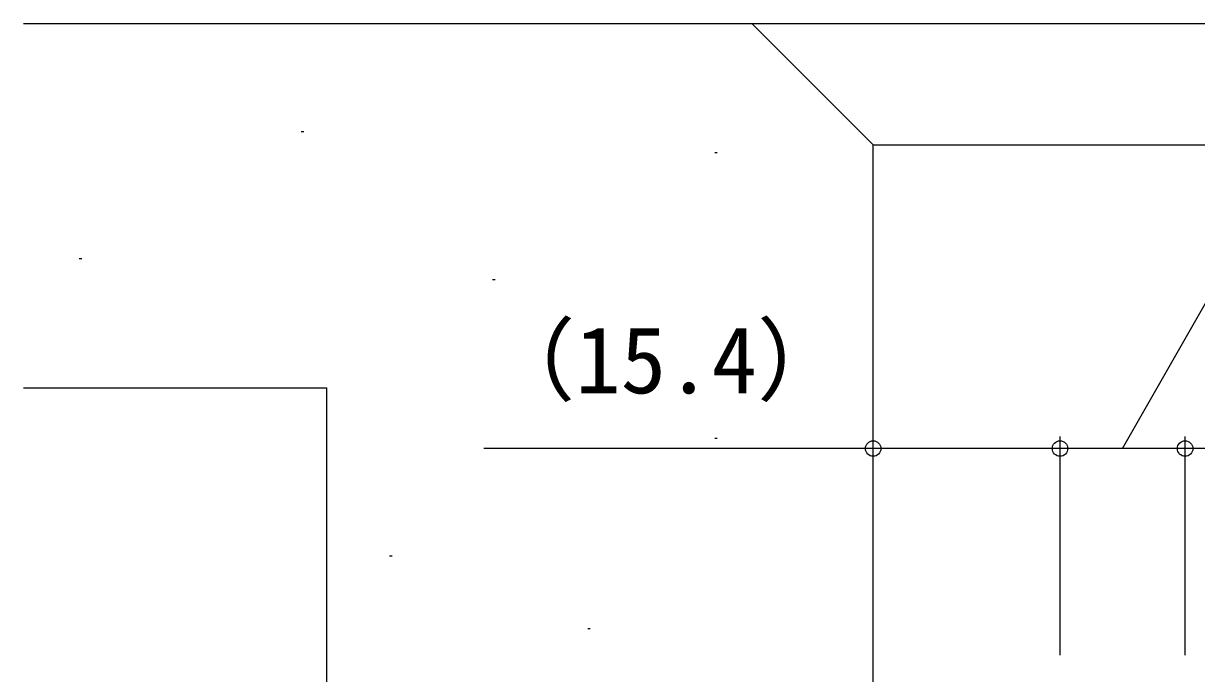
# Model space of a CAD drawing. Units: millimetres, scale not verified. Extents: x -437 to 438, y -331 to 328.
# Drawn here: x -94.3 to 2.3, y -90.1 to -36.6 of the extents above; entities that cross this region are included whole.
import ezdxf
from ezdxf.enums import TextEntityAlignment as Align

# ---------------------------------------------------------------- set-up
doc = ezdxf.new("R2010")
doc.units = ezdxf.units.MM
doc.header["$LTSCALE"] = 2
for name, color, linetype in [('0-3_YKK_12', 2, 'Continuous'), ('0-6_YKK_D', 6, 'Continuous'), ('0-8_YSS_K', 3, 'Continuous'), ('0-9_YSS_KE', 3, 'Continuous')]:
    doc.layers.add(name, color=color, linetype=linetype)
doc.styles.add('ＭＳ ゴシック', font='')
doc.styles.get('ＭＳ ゴシック').set_extended_font_data('MS Gothic')

msp = doc.modelspace()

# ---------------------------------------------------------------- linework, layer by layer
at = {"layer": '0-3_YKK_12'}
for p, q in [((-34.3, -36.597), (157.897, -36.597)), ((-24.3, -46.597), (157.897, -46.597))]:
    msp.add_line(p, q, dxfattribs=at)
at = {"layer": '0-6_YKK_D'}
for p, q in [((-24.3, -88.597), (-24.3, -70.597)), ((-8.9, -88.597), (-8.9, -70.597)), ((-8.9, -88.597), (-8.9, -70.597)), ((1.4, -88.597), (1.4, -70.597)), ((1.4, -88.597), (1.4, -70.597)), ((1.4, -71.597), (-8.9, -71.597)), ((30.4, -71.597), (1.4, -71.597))]:
    msp.add_line(p, q, dxfattribs=at)
for points in [[(-3.75, -71.597), (4.822, -56.597), (25.697, -56.597)], [(-8.9, -71.597), (-24.3, -71.597), (-56.376, -71.597)]]:
    msp.add_lwpolyline(points, dxfattribs=at)
for centre in [(-24.3, -71.597), (-8.9, -71.597), (-8.9, -71.597), (1.4, -71.597), (1.4, -71.597)]:
    msp.add_circle(centre, 0.637, dxfattribs=at)
at = {"layer": '0-8_YSS_K'}
for p, q in [((-71.21, -45.523), (-71.41, -45.523)), ((-37.155, -47.256), (-37.355, -47.256)), ((-89.5, -55.975), (-89.7, -55.975)), ((-55.446, -57.708), (-55.646, -57.708)), ((-37.155, -70.772), (-37.355, -70.772)), ((-63.936, -80.451), (-64.136, -80.451)), ((-47.607, -86.449), (-47.807, -86.449))]:
    msp.add_line(p, q, dxfattribs=at)
at = {"layer": '0-9_YSS_KE'}
for p, q in [((-94.3, -36.6), (-34.3, -36.6)), ((-24.3, -46.6), (-34.3, -36.6)), ((-94.3, -66.6), (-69.3, -66.6)), ((-69.3, -186.6), (-69.3, -66.6))]:
    msp.add_line(p, q, dxfattribs=at)
msp.add_lwpolyline([(-34.3, -121.6), (-34.3, -111.6), (-24.3, -111.6), (-24.3, -46.6)], dxfattribs=at)

# ---------------------------------------------------------------- texts
at = {"layer": '0-6_YKK_D', "style": 'ＭＳ ゴシック'}
msp.add_text('（15.4）', height=5.499, dxfattribs=at).set_placement((-56.336, -68.702), align=Align.BOTTOM_LEFT)

doc.saveas('drawing.dxf')
